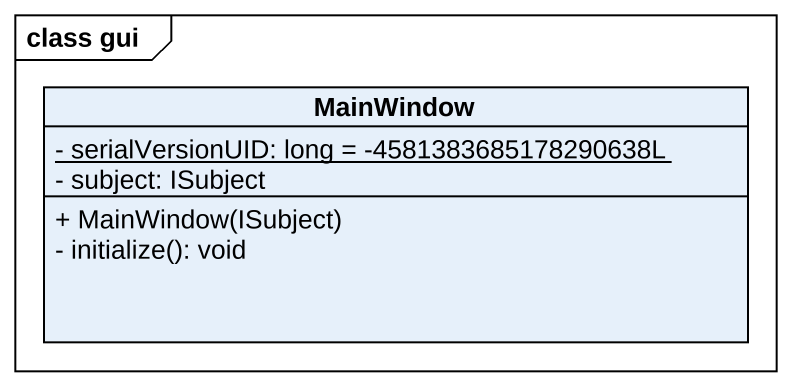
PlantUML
@startuml
mainframe class gui
hide circle
hide empty members
skinparam classAttributeIconSize 0
class MainWindow {
  {static} - serialVersionUID: long = -4581383685178290638L
  - subject: ISubject
  + MainWindow(ISubject)
  - initialize(): void
}
@enduml
